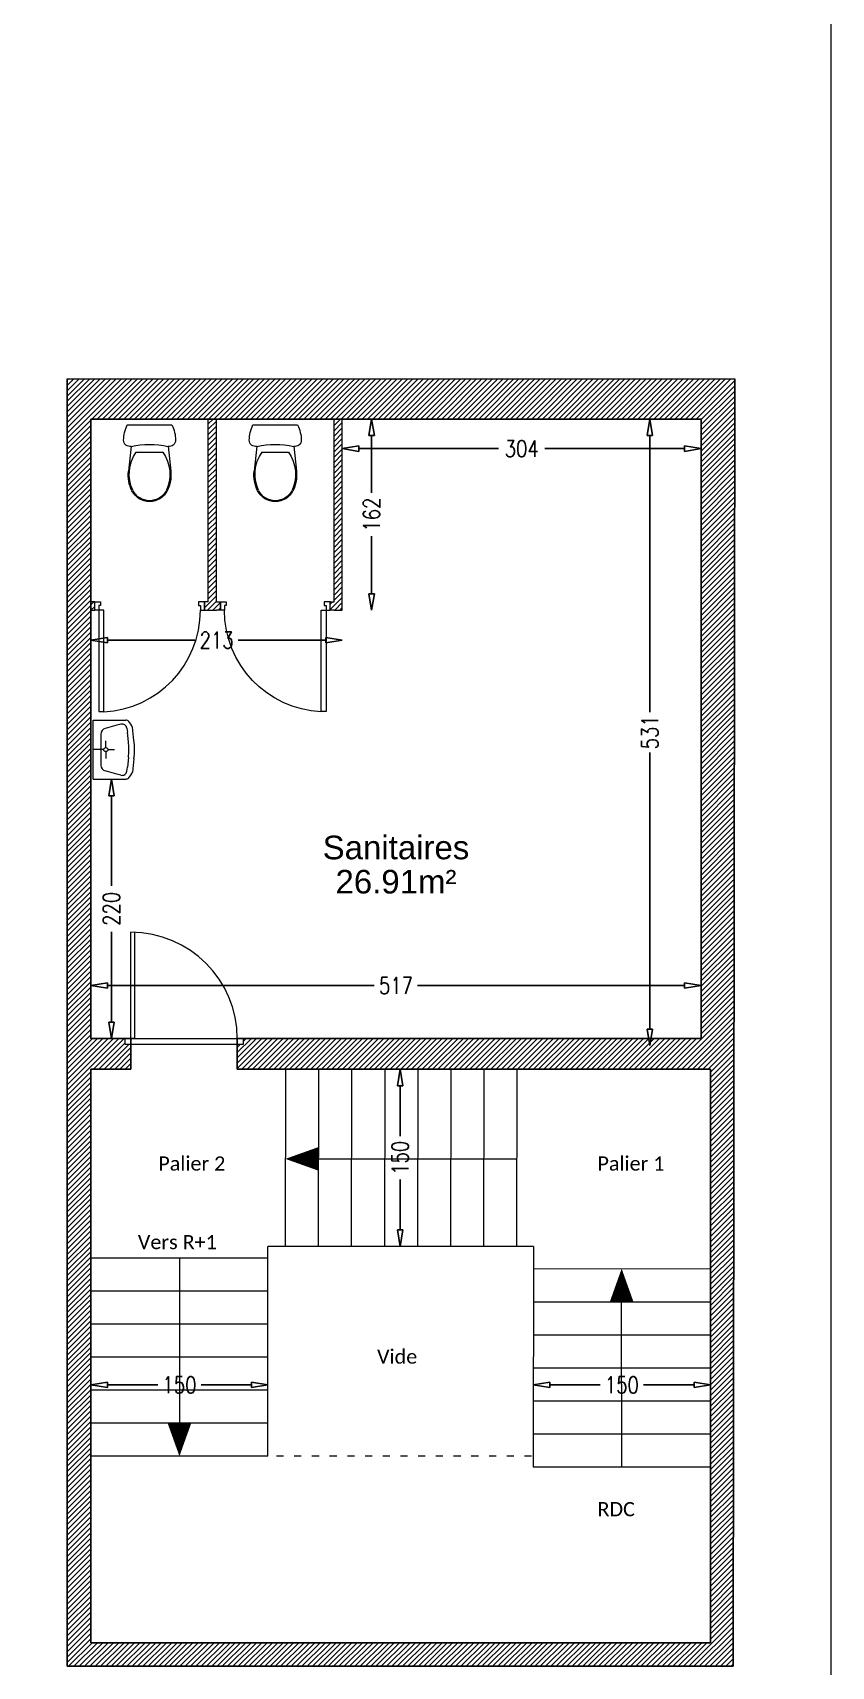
# Model space of a CAD drawing. Header units: millimetres. Extents: x -14819 to 43195, y -10328 to 20814.
# Drawn here: x 9595 to 10272, y 1117 to 2501 of the extents above; entities that cross this region are included whole.
import ezdxf
from ezdxf.enums import TextEntityAlignment as Align

# ---------------------------------------------------------------- set-up
doc = ezdxf.new("R2010")
doc.units = ezdxf.units.MM
doc.header["$PDMODE"] = 3
doc.linetypes.add('ACAD_ISO03W100', pattern=[30, 12, -18])
doc.linetypes.add('Chemin', pattern=[0.5, 0.3, -0.2])
for name, color, linetype, lineweight in [('05 - Menuiserie', 150, 'Continuous', 5), ('14 - Sanitaires', 130, 'Continuous', 9), ('41 - Côtes Intérieures', 71, 'Continuous', 9), ('50 - Signes', 12, 'Continuous', 9), ('59 - TxT', 120, 'Continuous', 0), ('_cadre100', 7, 'Continuous', 15), ('_Texte', 7, 'Continuous', 15), ('Escalier', 8, 'Continuous', 18), ('Menuiserie_cps', 7, 'Continuous', 15), ('Mur_coupe', 7, 'Continuous', 25), ('Mur_projeté', 8, 'ACAD_ISO03W100', 18), ('Mur_vu', 8, 'Continuous', 18)]:
    doc.layers.add(name, color=color, linetype=linetype, lineweight=lineweight)
doc.layers.add('10 - Hachures', color=7, linetype='Continuous', lineweight=18, true_color=0x646464)
doc.layers.add('_mur_fantome', color=2, linetype='Continuous', lineweight=0, plot=False)
doc.layers.add('Menuiserie_seuil', color=8, linetype='Continuous', lineweight=9, plot=False)
doc.styles.add('CR_Cot', font='simplex.shx', dxfattribs={"width": 0.8})
doc.styles.add('Legend', font='calibri.ttf')
doc.styles.get("Standard").update_dxf_attribs({"font": 'arial.ttf'})
doc.dimstyles.get("Standard").update_dxf_attribs({"dimtxt": 14, "dimasz": 14, "dimexe": 0.18, "dimexo": 0.0625, "dimgap": 5, "dimtad": 0, "dimtoh": 1, "dimdec": 0, "dimzin": 0, "dimdsep": 46, "dimtxsty": 'CR_Cot', "dimblk": 'CLOSEDBLANK', "dimcen": 0, "dimse1": 1, "dimse2": 1, "dimadec": 0, "dimazin": 0, "dimtfac": 1, "dimtdec": 0, "dimtofl": 0, "dimtmove": 0, "dimatfit": 3, "dimfxl": 1, "dimtolj": 1, "dimtzin": 0, "dimarcsym": 0})

# ---------------------------------------------------------------- blocks, each defined once
blk = doc.blocks.new('Porte_Simple_Droite_90')
at = {"layer": 'Menuiserie_cps', "color": 1, "lineweight": 9}
for points in [[(0, 0), (0, 0.9)], [(0.03, 0.9), (0.03, 0), (0, 0)]]:
    blk.add_lwpolyline(points, dxfattribs=at)
at = {"layer": 'Menuiserie_cps', "lineweight": 9}
blk.add_arc((0, 0), 0.9, 0, 90, dxfattribs=at)
at = {"layer": 'Menuiserie_seuil'}
blk.add_lwpolyline([(-0.05, 0), (0.95, 0), (0.95, -0.05), (-0.05, -0.05)], close=True, dxfattribs=at)
blk = doc.blocks.new('A$Cd99badf2')
at = {"layer": '14 - Sanitaires', "color": 251, "true_color": 0x666666}
for p, q in [((-18.1, 15.6), (-39.3, 17.9)), ((0, -18.9), (0, 18.9)), ((-23.1, -11.3), (-23.1, 11.3)), ((-18.1, -15.6), (-39.3, -17.9))]:
    blk.add_line(p, q, dxfattribs=at)
for centre, major_axis, start_param, end_param in [((-48.4, 0), (0, -16.7), 3.601916, 5.822859), ((-48.4, 0), (0, -15.9), 3.60199, 5.822808), ((-42.5, -11.9), (0, -30), 3.034838, 3.601943), ((-41.8, -15.6), (0, -32.8), 2.52997, 3.570063), ((-13, 16.7), (0, -5.31), 3.141628, 4.912784), ((-94.8, 0), (0, -78.5), 1.370375, 1.771221), ((-13, -6.7), (0, -28.7), 2.672126, 3.141601), ((-41.8, 15.6), (0, -32.8), -0.42847, 0.611623), ((-42.5, 11.9), (0, -30), -0.46035, 0.106755), ((-13, -16.7), (0, -5.31), 4.511994, 6.28315), ((-13, 6.7), (0, -28.7), -0.000008, 0.469466)]:
    blk.add_ellipse(centre, major_axis=major_axis, ratio=0.9963, start_param=start_param, end_param=end_param, dxfattribs=at)
blk = doc.blocks.new('A$C25e289c3')
at = {"layer": '14 - Sanitaires', "color": 251, "true_color": 0x666666}
for p, q in [((-34.5, 32.9), (-33.2, 44)), ((-28.5, 43.2), (-28.9, 39.8)), ((0, 50.1), (-27.6, 50.1)), ((-23.5, 46.6), (-20.1, 45.7)), ((-20.1, 45.7), (-10.2, 43)), ((0, 50.1), (0, 0)), ((-29.8, 31.8), (-28.9, 39.8)), ((-10.7, 26.8), (-10.7, 32.4)), ((-6.5, 11.9), (-6.5, 38.2)), ((-34.5, 17.2), (-33.2, 6.1)), ((-29.8, 18.3), (-28.9, 10.3)), ((-12.4, 25), (-18.1, 25)), ((-10.7, 23.3), (-10.7, 17.6)), ((-9, 25), (0, 25)), ((-28.5, 6.9), (-28.9, 10.3)), ((0, 0), (-27.6, 0)), ((-23.5, 3.4), (-20.1, 4.4)), ((-20.1, 4.4), (-10.2, 7.1))]:
    blk.add_line(p, q, dxfattribs=at)
for centre, radius, start, end in [((-21.9, 40.5), 11.8, 133.9763, 162.942), ((-27, 45.2), 4.87, 97.0143, 129.7093), ((-24.5, 42.8), 4, 74.7976, 173.5074), ((-11.5, 38.2), 5, 0, 74.7976), ((30, 25), 65, 173.0334, 186.9663), ((29.8, 25), 60, 173.5074, 186.4924), ((-10.7, 25), 1.72, 270.0000000237623, 269.9999827206719), ((-21.9, 9.6), 11.8, 197.0579, 226.0236), ((-27, 4.8), 4.87, 230.2906, 262.9856), ((-24.5, 7.3), 4, 186.4925, 285.2023), ((-11.5, 11.9), 5, 285.2024, 359.9999)]:
    blk.add_arc(centre, radius, start, end, dxfattribs=at)
blk = doc.blocks.new('A$C3ab45c8f')
at = {"layer": '05 - Menuiserie', "linetype": 'Continuous'}
for points in [[(38.8, 7), (43, 7), (43, 93), (38.8, 93), (38.8, 7)], [(-46.5, 0), (-41.5, 0), (-41.5, 3), (-43, 3), (-43, 7), (-46.5, 7), (-46.5, 0)], [(46.5, 0), (41.5, 0), (41.5, 3), (43, 3), (43, 7), (46.5, 7), (46.5, 0)]]:
    blk.add_lwpolyline(points, dxfattribs=at)
at = {"layer": '50 - Signes', "color": 64, "linetype": 'Continuous'}
blk.add_arc((42.7, 7.4), 85.7, 92.5887, 180.254, dxfattribs=at)
blk = doc.blocks.new('_ClosedBlank')
at = {"color": 0, "linetype": 'ByBlock', "lineweight": -2}
for p, q in [((-1, 0.167), (0, 0)), ((-1, 0.167), (-1, -0.167)), ((0, 0), (-1, -0.167))]:
    blk.add_line(p, q, dxfattribs=at)
blk = doc.blocks.new('*D754')
at = {"layer": '41 - Côtes Intérieures', "color": 0, "lineweight": -2, "transparency": 16777216}
for p, q in [((9658.2, 1986.1), (9732.3, 1986.1)), ((9843.2, 1986.1), (9769, 1986.1))]:
    blk.add_line(p, q, dxfattribs=at)
at = {"layer": 'Defpoints', "color": 0, "transparency": 16777216}
for p in [(9644.2, 2011.5), (9857.2, 2011.5), (9857.2, 1986.1)]:
    blk.add_point(p, dxfattribs=at)
at = {"layer": '41 - Côtes Intérieures', "color": 0, "lineweight": -2, "transparency": 16777216, "xscale": 14, "yscale": 14, "zscale": 14, "rotation": 180}
blk.add_blockref('_ClosedBlank', (9644.2, 1986.1), dxfattribs=at)
at = {"layer": '41 - Côtes Intérieures', "color": 0, "lineweight": -2, "transparency": 16777216, "xscale": 14, "yscale": 14, "zscale": 14}
blk.add_blockref('_ClosedBlank', (9857.2, 1986.1), dxfattribs=at)
at = {"layer": '41 - Côtes Intérieures', "color": 0, "transparency": 16777216, "insert": (9750.7, 1986.1), "char_height": 14, "attachment_point": 5, "style": 'CR_Cot'}
blk.add_mtext('\\A1;213', dxfattribs=at)
blk = doc.blocks.new('*D755')
at = {"layer": '41 - Côtes Intérieures', "color": 0, "lineweight": -2, "transparency": 16777216}
for p, q in [((9882, 2159.5), (9882, 2110.9)), ((9882, 2025.5), (9882, 2074.2))]:
    blk.add_line(p, q, dxfattribs=at)
at = {"layer": 'Defpoints', "color": 0, "transparency": 16777216}
for p in [(9857.2, 2173.5), (9882, 2173.5), (9857.2, 2011.5)]:
    blk.add_point(p, dxfattribs=at)
at = {"layer": '41 - Côtes Intérieures', "color": 0, "lineweight": -2, "transparency": 16777216, "xscale": 14, "yscale": 14, "zscale": 14}
for p, rotation in [((9882, 2173.5), 90), ((9882, 2011.5), 270)]:
    blk.add_blockref('_ClosedBlank', p, dxfattribs=dict(at, rotation=rotation))
at = {"layer": '41 - Côtes Intérieures', "color": 0, "transparency": 16777216, "insert": (9882, 2092.5), "char_height": 14, "attachment_point": 5, "rotation": 90, "style": 'CR_Cot'}
blk.add_mtext('\\A1;162', dxfattribs=at)
blk = doc.blocks.new('*D756')
at = {"layer": '41 - Côtes Intérieures', "color": 0, "lineweight": -2, "transparency": 16777216}
for p, q in [((9658.2, 1693.4), (9884.3, 1693.4)), ((10147.2, 1693.4), (9921, 1693.4))]:
    blk.add_line(p, q, dxfattribs=at)
at = {"layer": 'Defpoints', "color": 0, "transparency": 16777216}
for p in [(10161.2, 1693.4), (10161.2, 1648.5), (9644.2, 1642.5)]:
    blk.add_point(p, dxfattribs=at)
at = {"layer": '41 - Côtes Intérieures', "color": 0, "lineweight": -2, "transparency": 16777216, "xscale": 14, "yscale": 14, "zscale": 14, "rotation": 180}
blk.add_blockref('_ClosedBlank', (9644.2, 1693.4), dxfattribs=at)
at = {"layer": '41 - Côtes Intérieures', "color": 0, "lineweight": -2, "transparency": 16777216, "xscale": 14, "yscale": 14, "zscale": 14}
blk.add_blockref('_ClosedBlank', (10161.2, 1693.4), dxfattribs=at)
at = {"layer": '41 - Côtes Intérieures', "color": 0, "transparency": 16777216, "insert": (9902.7, 1693.4), "char_height": 14, "attachment_point": 5, "style": 'CR_Cot'}
blk.add_mtext('\\A1;517', dxfattribs=at)
blk = doc.blocks.new('*D757')
at = {"layer": '41 - Côtes Intérieures', "color": 0, "lineweight": -2, "transparency": 16777216}
for p, q in [((10117.8, 2159.5), (10117.8, 1925)), ((10117.8, 1656.5), (10117.8, 1891))]:
    blk.add_line(p, q, dxfattribs=at)
at = {"layer": 'Defpoints', "color": 0, "transparency": 16777216}
for p in [(10117.8, 2173.5), (10161.2, 2173.5), (10169.2, 1642.5)]:
    blk.add_point(p, dxfattribs=at)
at = {"layer": '41 - Côtes Intérieures', "color": 0, "lineweight": -2, "transparency": 16777216, "xscale": 14, "yscale": 14, "zscale": 14}
for p, rotation in [((10117.8, 2173.5), 90), ((10117.8, 1642.5), 270)]:
    blk.add_blockref('_ClosedBlank', p, dxfattribs=dict(at, rotation=rotation))
at = {"layer": '41 - Côtes Intérieures', "color": 0, "transparency": 16777216, "insert": (10117.8, 1908), "char_height": 14, "attachment_point": 5, "rotation": 90, "style": 'CR_Cot'}
blk.add_mtext('\\A1;531', dxfattribs=at)
blk = doc.blocks.new('*D758')
at = {"layer": '41 - Côtes Intérieures', "color": 0, "lineweight": -2, "transparency": 16777216}
for p, q in [((9661.6, 1854.3), (9661.6, 1777.8)), ((9661.6, 1662.5), (9661.6, 1739))]:
    blk.add_line(p, q, dxfattribs=at)
at = {"layer": 'Defpoints', "color": 0, "transparency": 16777216}
for p in [(9646.2, 1868.3), (9661.6, 1868.3), (9644.2, 1648.5)]:
    blk.add_point(p, dxfattribs=at)
at = {"layer": '41 - Côtes Intérieures', "color": 0, "lineweight": -2, "transparency": 16777216, "xscale": 14, "yscale": 14, "zscale": 14}
for p, rotation in [((9661.6, 1868.3), 90), ((9661.6, 1648.5), 270)]:
    blk.add_blockref('_ClosedBlank', p, dxfattribs=dict(at, rotation=rotation))
at = {"layer": '41 - Côtes Intérieures', "color": 0, "transparency": 16777216, "insert": (9661.6, 1758.4), "char_height": 14, "attachment_point": 5, "rotation": 90, "style": 'CR_Cot'}
blk.add_mtext('\\A1;220', dxfattribs=at)
blk = doc.blocks.new('*D759')
at = {"layer": '41 - Côtes Intérieures', "color": 0, "lineweight": -2, "transparency": 16777216}
for p, q in [((10033, 1355), (10075.8, 1355)), ((10155.2, 1355), (10112.4, 1355))]:
    blk.add_line(p, q, dxfattribs=at)
at = {"layer": 'Defpoints', "color": 0, "transparency": 16777216}
for p in [(10169.2, 1355), (10019, 1341.5), (10169.2, 1341.5)]:
    blk.add_point(p, dxfattribs=at)
at = {"layer": '41 - Côtes Intérieures', "color": 0, "lineweight": -2, "transparency": 16777216, "xscale": 14, "yscale": 14, "zscale": 14, "rotation": 180}
blk.add_blockref('_ClosedBlank', (10019, 1355), dxfattribs=at)
at = {"layer": '41 - Côtes Intérieures', "color": 0, "lineweight": -2, "transparency": 16777216, "xscale": 14, "yscale": 14, "zscale": 14}
blk.add_blockref('_ClosedBlank', (10169.2, 1355), dxfattribs=at)
at = {"layer": '41 - Côtes Intérieures', "color": 0, "transparency": 16777216, "insert": (10094.1, 1355), "char_height": 14, "attachment_point": 5, "style": 'CR_Cot'}
blk.add_mtext('\\A1;150', dxfattribs=at)
blk = doc.blocks.new('*D760')
at = {"layer": '41 - Côtes Intérieures', "color": 0, "lineweight": -2, "transparency": 16777216}
for p, q in [((9906.2, 1608.5), (9906.2, 1565.7)), ((9906.2, 1486.3), (9906.2, 1529.1))]:
    blk.add_line(p, q, dxfattribs=at)
at = {"layer": 'Defpoints', "color": 0, "transparency": 16777216}
for p in [(9906.2, 1622.5), (9921.1, 1622.5), (9920.8, 1472.3)]:
    blk.add_point(p, dxfattribs=at)
at = {"layer": '41 - Côtes Intérieures', "color": 0, "lineweight": -2, "transparency": 16777216, "xscale": 14, "yscale": 14, "zscale": 14}
for p, rotation in [((9906.2, 1622.5), 90), ((9906.2, 1472.3), 270)]:
    blk.add_blockref('_ClosedBlank', p, dxfattribs=dict(at, rotation=rotation))
at = {"layer": '41 - Côtes Intérieures', "color": 0, "transparency": 16777216, "insert": (9906.2, 1547.4), "char_height": 14, "attachment_point": 5, "rotation": 90, "style": 'CR_Cot'}
blk.add_mtext('\\A1;150', dxfattribs=at)
blk = doc.blocks.new('*D761')
at = {"layer": '41 - Côtes Intérieures', "color": 0, "lineweight": -2, "transparency": 16777216}
for p, q in [((9658.2, 1355), (9700.8, 1355)), ((9780.2, 1355), (9737.5, 1355))]:
    blk.add_line(p, q, dxfattribs=at)
at = {"layer": 'Defpoints', "color": 0, "transparency": 16777216}
for p in [(9644.2, 1350.5), (9794.2, 1355), (9794.2, 1350.5, -195)]:
    blk.add_point(p, dxfattribs=at)
at = {"layer": '41 - Côtes Intérieures', "color": 0, "lineweight": -2, "transparency": 16777216, "xscale": 14, "yscale": 14, "zscale": 14, "rotation": 180}
blk.add_blockref('_ClosedBlank', (9644.2, 1355), dxfattribs=at)
at = {"layer": '41 - Côtes Intérieures', "color": 0, "lineweight": -2, "transparency": 16777216, "xscale": 14, "yscale": 14, "zscale": 14}
blk.add_blockref('_ClosedBlank', (9794.2, 1355), dxfattribs=at)
at = {"layer": '41 - Côtes Intérieures', "color": 0, "transparency": 16777216, "insert": (9719.2, 1355), "char_height": 14, "attachment_point": 5, "style": 'CR_Cot'}
blk.add_mtext('\\A1;150', dxfattribs=at)
blk = doc.blocks.new('*D873')
at = {"layer": '41 - Côtes Intérieures', "color": 0, "lineweight": -2, "transparency": 16777216}
for p, q in [((9871.2, 2148.4), (9989.5, 2148.4)), ((10147.2, 2148.4), (10028.8, 2148.4))]:
    blk.add_line(p, q, dxfattribs=at)
at = {"layer": 'Defpoints', "color": 0, "transparency": 16777216}
for p in [(9857.2, 2173.5), (10161.2, 2173.5), (10161.2, 2148.4)]:
    blk.add_point(p, dxfattribs=at)
at = {"layer": '41 - Côtes Intérieures', "color": 0, "lineweight": -2, "transparency": 16777216, "xscale": 14, "yscale": 14, "zscale": 14, "rotation": 180}
blk.add_blockref('_ClosedBlank', (9857.2, 2148.4), dxfattribs=at)
at = {"layer": '41 - Côtes Intérieures', "color": 0, "lineweight": -2, "transparency": 16777216, "xscale": 14, "yscale": 14, "zscale": 14}
blk.add_blockref('_ClosedBlank', (10161.2, 2148.4), dxfattribs=at)
at = {"layer": '41 - Côtes Intérieures', "color": 0, "transparency": 16777216, "insert": (10009.2, 2148.4), "char_height": 14, "attachment_point": 5, "style": 'CR_Cot'}
blk.add_mtext('\\A1;304', dxfattribs=at)

msp = doc.modelspace()

# ---------------------------------------------------------------- hatches: boundary and pattern name
at = {"layer": '10 - Hachures', "lineweight": 18}
h = msp.add_hatch(dxfattribs=at)
h.set_pattern_fill('ANSI31', color=256)
h.paths.add_polyline_path([(9624.17, 2207.52), (9624.17, 1642.52), (9624.17, 1116.52), (10188.37, 1116.52), (10189.67, 2207.52)])
h.paths.add_polyline_path([(10161.17, 2173.52), (10161.17, 2073.52), (10161.17, 1882.52), (10161.17, 1648.52), (9987.17, 1648.52), (9773.17, 1648.52), (9773.17, 1643.52), (9768.17, 1643.52), (9768.17, 1622.52), (10169.17, 1622.52), (10169.17, 1136.52), (9644.17, 1136.52), (9644.17, 1622.52), (9678.17, 1622.52), (9678.17, 1643.52), (9673.17, 1643.52), (9673.17, 1648.52), (9644.17, 1648.52), (9644.17, 1769.52), (9644.17, 2013.52), (9644.17, 2173.52), (9754.17, 2173.52)], flags=16)
h.paths.add_polyline_path([(9757.42, 2011.52), (9753.92, 2011.52), (9753.92, 2018.52), (9758.92, 2018.52), (9758.92, 2015.52), (9757.42, 2015.52)], flags=0)
edge = h.paths.add_edge_path(flags=0)
edge.add_ellipse((9793.69, 2155.57), major_axis=(-28.73, 0), ratio=0.9963002, start_angle=179.99953, end_angle=206.89844)
edge.add_ellipse((9817.11, 2155.57), major_axis=(-5.31, 0), ratio=0.9963002, start_angle=78.51822, end_angle=179.99796)
edge.add_line((9816.05, 2150.38), (9818.33, 2129.22))
edge.add_ellipse((9788.51, 2126.03), major_axis=(-29.99, 0), ratio=0.9963002, start_angle=153.62389, end_angle=186.11662, ccw=False)
edge.add_ellipse((9800.42, 2120.15), major_axis=(-16.69, 0), ratio=0.9963002, start_angle=26.37478, end_angle=153.62541)
edge.add_ellipse((9812.34, 2126.03), major_axis=(29.99, 0), ratio=0.9963002, start_angle=173.88338, end_angle=206.37611)
edge.add_line((9782.52, 2129.22), (9784.8, 2150.38))
edge.add_ellipse((9783.74, 2155.57), major_axis=(5.31, 0), ratio=0.9963002, start_angle=180.00204, end_angle=281.48178, ccw=False)
edge.add_ellipse((9807.16, 2155.57), major_axis=(28.73, 0), ratio=0.9963002, start_angle=153.10156, end_angle=180.00047, ccw=False)
edge.add_line((9781.53, 2168.52), (9819.31, 2168.52))
edge = h.paths.add_edge_path(flags=0)
edge.add_ellipse((9687.19, 2155.57), major_axis=(-28.73, 0), ratio=0.9963002, start_angle=179.99953, end_angle=206.89844)
edge.add_ellipse((9710.61, 2155.57), major_axis=(-5.31, 0), ratio=0.9963002, start_angle=78.51822, end_angle=179.99796)
edge.add_line((9709.55, 2150.38), (9711.83, 2129.22))
edge.add_ellipse((9682.01, 2126.03), major_axis=(-29.99, 0), ratio=0.9963002, start_angle=153.62389, end_angle=186.11662, ccw=False)
edge.add_ellipse((9693.92, 2120.15), major_axis=(-16.69, 0), ratio=0.9963002, start_angle=26.37478, end_angle=153.62541)
edge.add_ellipse((9705.84, 2126.03), major_axis=(29.99, 0), ratio=0.9963002, start_angle=173.88338, end_angle=206.37611)
edge.add_line((9676.02, 2129.22), (9678.3, 2150.38))
edge.add_ellipse((9677.24, 2155.57), major_axis=(5.31, 0), ratio=0.9963002, start_angle=180.00204, end_angle=281.48178, ccw=False)
edge.add_ellipse((9700.66, 2155.57), major_axis=(28.73, 0), ratio=0.9963002, start_angle=153.10156, end_angle=180.00047, ccw=False)
edge.add_line((9675.03, 2168.52), (9712.81, 2168.52))
h.paths.add_polyline_path([(9679.37, 1912.25), (9680.72, 1901.21, -0.0608704), (9680.72, 1885.44), (9679.37, 1874.39, -0.1005104), (9677.13, 1870.27, -0.2091574), (9673.77, 1868.28), (9646.17, 1868.28), (9646.17, 1918.36), (9672.58, 1918.36, -0.2739125), (9677.13, 1916.37, -0.1004985)], flags=0)
h.paths.add_polyline_path([(9674.67, 1911.52), (9675.07, 1908.03), (9675.96, 1900.19, -0.0568817), (9675.98, 1886.59), (9675.07, 1878.61), (9674.68, 1875.15, -0.4605352), (9669.65, 1871.73), (9669.65, 1871.73), (9666.28, 1872.64), (9656.33, 1875.35, -0.3384565), (9652.65, 1880.17), (9652.65, 1880.17), (9652.65, 1906.47, -0.3374822), (9656.32, 1911.29), (9666.28, 1914), (9669.65, 1914.91, -0.4584168)], flags=0)
h.paths.add_polyline_path([(9733.84, 1975.58), (9767.51, 1975.58), (9767.51, 1996.58), (9733.84, 1996.58)], flags=8)
h.paths.add_polyline_path([(9892.46, 2075.68), (9892.46, 2109.35), (9871.46, 2109.35), (9871.46, 2075.68)], flags=8)
h.paths.add_polyline_path([(9885.84, 1682.88), (9919.51, 1682.88), (9919.51, 1703.88), (9885.84, 1703.88)], flags=8)
h.paths.add_polyline_path([(10128.28, 1892.52), (10128.28, 1923.52), (10107.28, 1923.52), (10107.28, 1892.52)], flags=8)
h.paths.add_polyline_path([(9672.15, 1740.5), (9672.15, 1776.3), (9651.15, 1776.3), (9651.15, 1740.5)], flags=8)
h.paths.add_polyline_path([(10077.25, 1344.5), (10110.92, 1344.5), (10110.92, 1365.5), (10077.25, 1365.5)], flags=8)
h.paths.add_polyline_path([(9916.74, 1530.58), (9916.74, 1564.25), (9895.74, 1564.25), (9895.74, 1530.58)], flags=8)
h.paths.add_polyline_path([(9702.34, 1344.5), (9736.01, 1344.5), (9736.01, 1365.5), (9702.34, 1365.5)], flags=8)
h.paths.add_polyline_path([(9846.32, 1765.99), (9959.03, 1765.99), (9959.03, 1796.62), (9846.32, 1796.62)], flags=8)
h.paths.add_polyline_path([(9835.38, 1794.92), (9969.97, 1794.92), (9969.97, 1825.95), (9835.38, 1825.95)], flags=8)
h.paths.add_polyline_path([(9698.08, 1533.19), (9761.95, 1533.19), (9761.95, 1552.74), (9698.08, 1552.74)], flags=8)
h.paths.add_polyline_path([(10070.15, 1533.19), (10134.02, 1533.19), (10134.02, 1552.74), (10070.15, 1552.74)], flags=8)
h.paths.add_polyline_path([(9680.91, 1466.79), (9754.66, 1466.79), (9754.66, 1485.09), (9680.91, 1485.09)], flags=8)
h.paths.add_polyline_path([(10070.35, 1240.48), (10108.45, 1240.48), (10108.45, 1258.84), (10070.35, 1258.84)], flags=8)
h.paths.add_polyline_path([(9883.37, 1369.55), (9924.27, 1369.55), (9924.27, 1389.05), (9883.37, 1389.05)], flags=8)
h = msp.add_hatch(dxfattribs=at)
h.set_pattern_fill('ANSI31', color=256)
h.set_pattern_definition([(45, (0, 10000), (-2.245064, 2.245064), [])])
h.paths.add_polyline_path([(9647.42, 2018.52), (9644.17, 2018.52), (9644.17, 2013.52), (9644.17, 2011.52), (9647.42, 2011.52)])
h.paths.add_polyline_path([(9753.92, 2018.52), (9750.67, 2018.52), (9750.67, 2173.52), (9743.67, 2173.52), (9743.67, 2018.52), (9740.42, 2018.52), (9740.42, 2011.52), (9743.67, 2011.52), (9750.67, 2011.52), (9753.92, 2011.52)])
h.paths.add_polyline_path([(9857.17, 2173.52), (9850.17, 2173.52), (9850.17, 2018.52), (9846.92, 2018.52), (9846.92, 2011.52), (9850.17, 2011.52), (9857.17, 2011.52)])

# ---------------------------------------------------------------- linework, layer by layer
at = {"layer": '_cadre100', "flags": 128}
msp.add_lwpolyline([(6071.5, 5.76), (10271.5, 5.76), (10271.5, 2975.76), (6071.5, 2975.76)], close=True, dxfattribs=at)
at = {"layer": '_mur_fantome', "color": 2, "flags": 128}
msp.add_lwpolyline([(9624.17, 2207.52), (10189.79, 2207.52)], dxfattribs=at)
at = {"layer": 'Escalier', "flags": 128}
for points in [[(9809.12, 1622.52), (9808.83, 1472.52)], [(9837.12, 1622.52), (9836.83, 1472.47)], [(9865.12, 1622.52), (9864.83, 1472.41)], [(9893.12, 1622.52), (9892.83, 1472.36)], [(9921.12, 1622.52), (9920.83, 1472.31)], [(9949.12, 1622.52), (9948.83, 1472.25)], [(9977.12, 1622.52), (9976.83, 1472.2)], [(10005.12, 1622.52), (10004.83, 1472.15)], [(10004.98, 1546.16), (9836.98, 1546.18)], [(10018.85, 1453.48), (10169.17, 1453.52)], [(10018.86, 1425.48), (10169.17, 1425.52)], [(10093.89, 1285.5), (10093.86, 1425.5)], [(10018.87, 1397.48), (10169.17, 1397.52)], [(10018.87, 1369.48), (10169.17, 1369.52)], [(10018.88, 1341.48), (10169.17, 1341.52)], [(10018.89, 1313.48), (10169.17, 1313.52)], [(10018.89, 1285.48), (10169.17, 1285.52)]]:
    msp.add_lwpolyline(points, dxfattribs=at)
for points in [[(9836.98, 1546.53, 20, 0, 0), (9808.98, 1546.53, 0, 0, 0)], [(10093.86, 1425.5, 20, 0, 0), (10093.85, 1453.5, 0, 0, 0)]]:
    msp.add_lwpolyline(points, format="xyseb", dxfattribs=at)
at = {"layer": 'Escalier', "elevation": -195, "flags": 128}
for points in [[(9794.17, 1462.52), (9644.17, 1462.52)], [(9719.17, 1462.52), (9719.21, 1322.52)], [(9794.17, 1434.52), (9644.17, 1434.52)], [(9794.17, 1406.52), (9644.17, 1406.52)], [(9794.17, 1378.52), (9644.17, 1378.52)], [(9794.17, 1350.52), (9644.17, 1350.52)], [(9794.17, 1322.52), (9644.17, 1322.52)], [(9794.17, 1294.52), (9644.17, 1294.52)]]:
    msp.add_lwpolyline(points, dxfattribs=at)
msp.add_lwpolyline([(9719.21, 1322.52, 20, 0, 0), (9719.21, 1294.52, 0, 0, 0)], format="xyseb", dxfattribs=at)
at = {"layer": 'Mur_coupe', "flags": 128}
for points in [[(9624.17, 1642.52), (9624.17, 2207.52)], [(10189.67, 2207.52), (10188.37, 1116.52)], [(9644.17, 2013.52), (9644.17, 2173.52)], [(9644.17, 2173.52), (9754.17, 2173.52)], [(9754.17, 2173.52), (10161.17, 2173.52)], [(10161.17, 2073.52), (10161.17, 2173.52)], [(10189.63, 2173.52), (10189.79, 2173.52)], [(10161.17, 1882.52), (10161.17, 2073.52)], [(9644.17, 1769.52), (9644.17, 2013.52)], [(10161.17, 1648.52), (10161.17, 1882.52)], [(9678.17, 1648.52), (9644.17, 1648.52), (9644.17, 1769.52)], [(9678.17, 1648.52), (9678.17, 1622.52)], [(9987.17, 1648.52), (9768.17, 1648.52), (9768.17, 1622.52)], [(10161.17, 1648.52), (9987.17, 1648.52)], [(9624.17, 1116.52), (9624.17, 1642.52)], [(9678.17, 1622.52), (9644.17, 1622.52)], [(9644.17, 1136.52), (9644.17, 1622.52)], [(10169.17, 1622.52), (9768.17, 1622.52)], [(10169.17, 1622.52), (10169.17, 1136.52)], [(10169.17, 1136.52), (9644.17, 1136.52)], [(10188.37, 1116.52), (9624.17, 1116.52)]]:
    msp.add_lwpolyline(points, dxfattribs=at)
at = {"layer": 'Mur_coupe', "lineweight": 18}
for points in [[(9743.67, 2018.52), (9743.67, 2173.52)], [(9750.67, 2018.52), (9750.67, 2173.52)], [(9850.17, 2018.52), (9850.17, 2173.52)], [(9850.17, 2011.52), (9857.17, 2011.52), (9857.17, 2173.52)], [(9644.17, 2011.52), (9647.42, 2011.52), (9647.42, 2018.52), (9644.17, 2018.52)], [(9743.67, 2018.52), (9740.42, 2018.52), (9740.42, 2011.52), (9743.67, 2011.52)], [(9743.67, 2011.52), (9750.67, 2011.52)], [(9750.67, 2018.52), (9753.92, 2018.52), (9753.92, 2011.52), (9750.67, 2011.52)], [(9850.17, 2011.52), (9846.92, 2011.52), (9846.92, 2018.52), (9850.17, 2018.52)]]:
    msp.add_lwpolyline(points, dxfattribs=at)
at = {"layer": 'Mur_projeté', "ltscale": 0.5, "elevation": -195, "flags": 128}
msp.add_lwpolyline([(10017.48, 1294.52), (9794.17, 1294.52)], dxfattribs=at)
at = {"layer": 'Mur_vu'}
msp.add_line((9794.17, 1294.52, -195), (9794.17, 1472.18, -390), dxfattribs=at)
at = {"layer": 'Mur_vu', "flags": 128}
for points in [[(10019.24, 1472.14), (9794.17, 1472.15)], [(10019.24, 1472.14), (10018.89, 1285.48)]]:
    msp.add_lwpolyline(points, dxfattribs=at)

# ---------------------------------------------------------------- block references
at = {"layer": '05 - Menuiserie', "linetype": 'Continuous', "rotation": 180}
msp.add_blockref('A$C3ab45c8f', (9693.92, 2018.52), dxfattribs=at)
at = {"layer": '05 - Menuiserie', "linetype": 'Continuous', "xscale": -1, "rotation": 180}
msp.add_blockref('A$C3ab45c8f', (9800.42, 2018.52), dxfattribs=at)
at = {"layer": '05 - Menuiserie', "xscale": 100, "yscale": 100, "zscale": 100}
msp.add_blockref('Porte_Simple_Droite_90', (9678.17, 1648.52), dxfattribs=at)
at = {"layer": '14 - Sanitaires', "linetype": 'Continuous', "xscale": -1, "rotation": 270}
for p in [(9693.92, 2168.52), (9800.42, 2168.52)]:
    msp.add_blockref('A$Cd99badf2', p, dxfattribs=at)
at = {"layer": '14 - Sanitaires', "linetype": 'Continuous', "rotation": 180}
msp.add_blockref('A$C25e289c3', (9646.17, 1918.36), dxfattribs=at)

# ---------------------------------------------------------------- texts
at = {"layer": '59 - TxT', "linetype": 'Continuous'}
for s, p in [('Sanitaires', (9902.67, 1800.43)), ('26.91m²', (9902.67, 1771.43))]:
    msp.add_text(s, height=20, dxfattribs=at).set_placement(p, align=Align.CENTER)
at = {"layer": '_Texte', "linetype": 'Chemin', "ltscale": 0.1, "style": 'Legend'}
for s, p in [('Palier 2', (9701.34, 1536.62)), ('Palier 1', (10073.41, 1536.62)), ('Vers R+1', (9683.96, 1470.02)), ('Vide', (9886.62, 1372.98)), ('RDC', (10073.41, 1243.68))]:
    msp.add_text(s, height=12, dxfattribs=at).set_placement(p)

# ---------------------------------------------------------------- dimensions: what is measured, and where the dimension line sits
at = {"layer": '41 - Côtes Intérieures'}
for base, p1, p2, picture, middle in [((9881.96, 2173.52), (9857.17, 2011.52), (9857.17, 2173.52), '*D755', (9881.96, 2092.52)), ((10117.78, 2173.52), (10169.17, 1642.52), (10161.17, 2173.52), '*D757', (10117.78, 1908.02)), ((9661.65, 1868.28), (9644.17, 1648.52), (9646.17, 1868.28), '*D758', (9661.65, 1758.4)), ((9906.24, 1622.52), (9920.83, 1472.31), (9921.12, 1622.52), '*D760', (9906.24, 1547.41))]:
    dim = msp.add_linear_dim(base=base, p1=p1, p2=p2, angle=90, dimstyle='Standard', dxfattribs=at)
    dim.commit()
    dim.dimension.update_dxf_attribs({"geometry": picture, "text_midpoint": middle})
for base, p1, p2, picture, middle in [((10161.17, 2148.37), (9857.17, 2173.52), (10161.17, 2173.52), '*D873', (10009.17, 2148.37)), ((9857.17, 1986.08), (9644.17, 2011.52), (9857.17, 2011.52), '*D754', (9750.67, 1986.08)), ((10161.17, 1693.38), (9644.17, 1642.52), (10161.17, 1648.52), '*D756', (9902.67, 1693.38)), ((9794.17, 1355), (9644.17, 1350.52), (9794.17, 1350.52, -195), '*D761', (9719.17, 1355)), ((10169.17, 1355), (10019, 1341.48), (10169.17, 1341.52), '*D759', (10094.09, 1355))]:
    dim = msp.add_linear_dim(base=base, p1=p1, p2=p2, dimstyle='Standard', dxfattribs=at)
    dim.commit()
    dim.dimension.update_dxf_attribs({"geometry": picture, "text_midpoint": middle})

doc.saveas('drawing.dxf')
